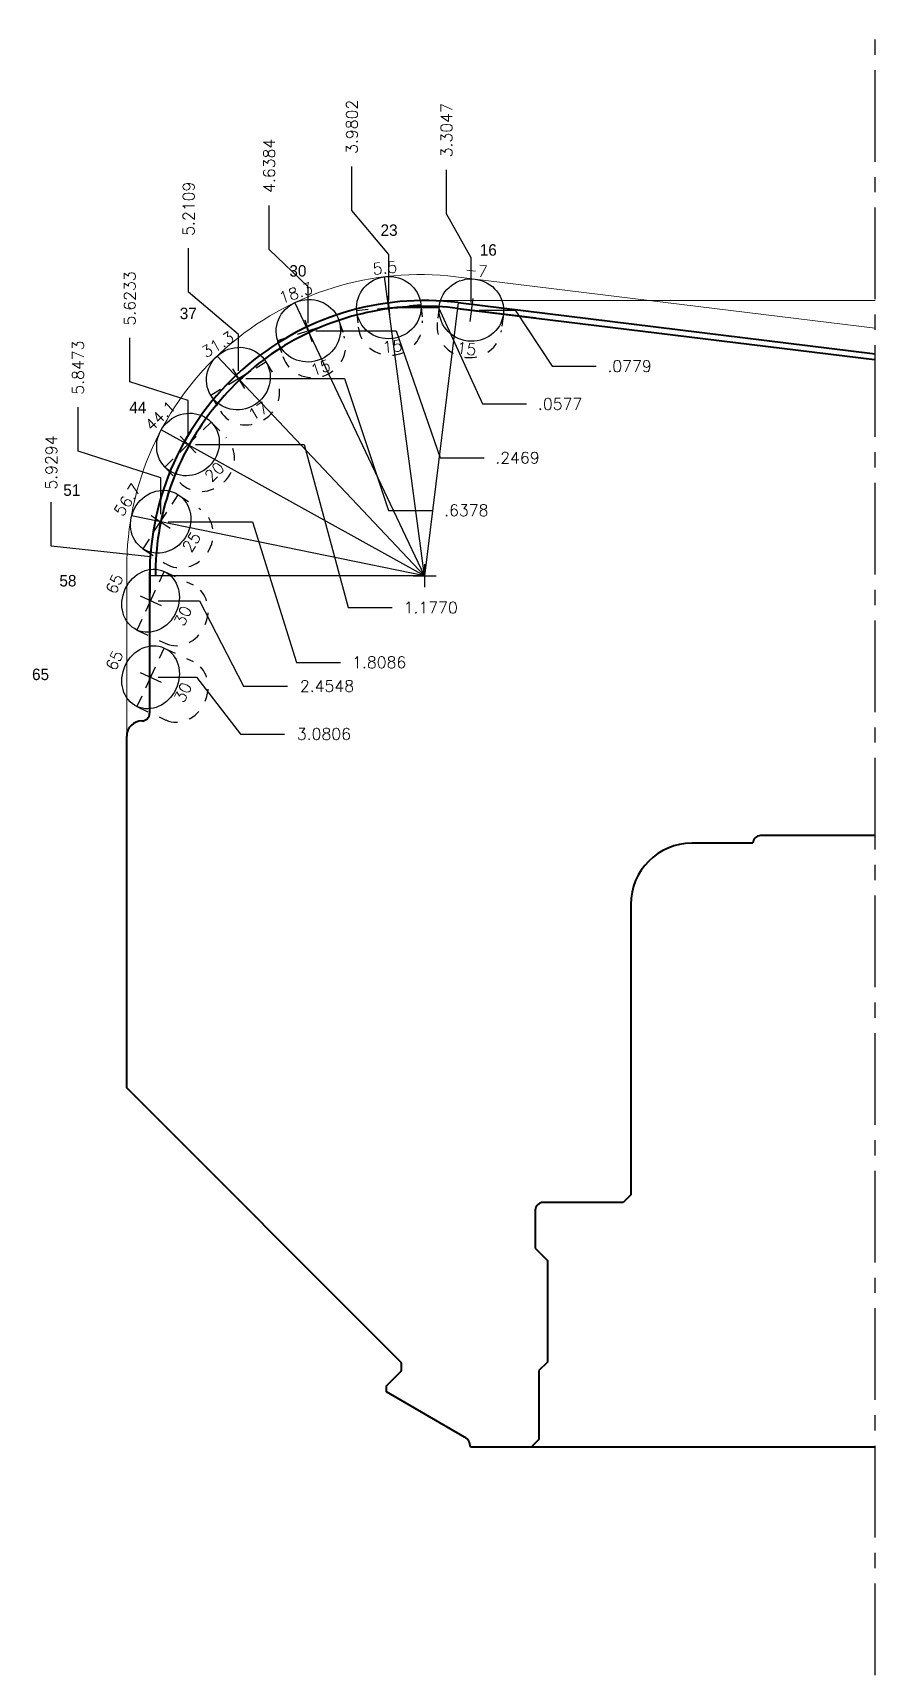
# Model space of a CAD drawing. Extents: x 34 to 204, y 6 to 38.
# Drawn here: x 148.88 to 155.78, y 15.52 to 28.95 of the extents above; entities that cross this region are included whole.
import ezdxf
from ezdxf.enums import TextEntityAlignment as Align

# ---------------------------------------------------------------- set-up
doc = ezdxf.new("R2010")
doc.units = 0
doc.header["$MEASUREMENT"] = 0
doc.header["$PDMODE"] = 35
doc.linetypes.add('CENTER2', pattern=[1.125, 0.75, -0.125, 0.125, -0.125])
doc.linetypes.add('HIDDEN2', pattern=[0.1875, 0.125, -0.0625])
doc.layers.get('0').update_dxf_attribs({"linetype": 'CONTINUOUS'})
doc.layers.get('Defpoints').update_dxf_attribs({"color": 10, "linetype": 'CONTINUOUS'})
doc.layers.add('Blade2', color=7, linetype='CONTINUOUS', true_color=0xcccc00)
doc.layers.add('CLine', color=5, linetype='CENTER2')
doc.layers.add('TEXT', color=3, linetype='CONTINUOUS')
doc.styles.add('RomanS', font='romans')
doc.dimstyles.get("Standard").update_dxf_attribs({"dimtxt": 0.094, "dimasz": 0.18, "dimexe": 0.0625, "dimexo": 0.0625, "dimgap": 0.09, "dimtad": 0, "dimtih": 1, "dimtoh": 1, "dimdec": 4, "dimzin": 4, "dimdsep": 46, "dimtxsty": 'RomanS', "dimcen": 0.09, "dimazin": 1, "dimtfac": 1, "dimtdec": 4, "dimtofl": 0, "dimtmove": 0, "dimatfit": 1, "dimfxl": 1, "dimtfill": 1, "dimtolj": 1, "dimtzin": 0, "dimarcsym": 0})

# ---------------------------------------------------------------- blocks, each defined once
blk = doc.blocks.new('CMark')
at = {"layer": 'CLine'}
for p, q in [((-0.094, 0), (0.094, 0)), ((0, 0.094), (0, -0.094))]:
    blk.add_line(p, q, dxfattribs=at)
blk = doc.blocks.new('1313@15')
for p, q in [((-0.17, 0), (-0.265, 0)), ((0.171, 0), (0.264, 0))]:
    blk.add_line(p, q)
at = {"color": 8, "linetype": 'HIDDEN2', "ltscale": 0.5}
blk.add_line((-0.265, 0), (-0.265, -0.135), dxfattribs=at)
at = {"color": 8, "linetype": 'HIDDEN2', "ltscale": 0.5, "flags": 128}
blk.add_lwpolyline([(0.264, 0), (0.264, -0.135)], dxfattribs=at)
blk.add_ellipse((0, 0), major_axis=(0.264, 0), ratio=0.965926)
at = {"color": 8, "linetype": 'HIDDEN2', "ltscale": 0.5}
blk.add_ellipse((0, -0.135), major_axis=(0.264, 0), ratio=0.965926, start_param=3.141593, end_param=6.283185, dxfattribs=at)
blk.add_blockref('CMark', (0, 0))
at = {"style": 'RomanS'}
blk.add_text('15', height=0.094, dxfattribs=at).set_placement((0, -0.318), align=Align.MIDDLE_CENTER)
blk.add_attdef('ANG', text='', height=0.094, dxfattribs=at).set_placement((0, 0.251), align=Align.BOTTOM_CENTER)
blk = doc.blocks.new('1313@17')
for p, q in [((-0.17, 0), (-0.265, 0)), ((0.171, 0), (0.264, 0))]:
    blk.add_line(p, q)
at = {"color": 8, "linetype": 'HIDDEN2', "ltscale": 0.5}
blk.add_line((-0.265, 0), (-0.265, -0.152), dxfattribs=at)
at = {"color": 8, "linetype": 'HIDDEN2', "ltscale": 0.5, "flags": 128}
blk.add_lwpolyline([(0.264, 0), (0.264, -0.152)], dxfattribs=at)
blk.add_ellipse((0, 0), major_axis=(0.264, 0), ratio=0.956305)
at = {"color": 8, "linetype": 'HIDDEN2', "ltscale": 0.5}
blk.add_ellipse((0, -0.152), major_axis=(0.264, 0), ratio=0.92388, start_param=3.141593, end_param=6.283185, dxfattribs=at)
blk.add_blockref('CMark', (0, 0))
at = {"style": 'RomanS'}
blk.add_text('17', height=0.094, dxfattribs=at).set_placement((0, -0.311), align=Align.MIDDLE_CENTER)
blk.add_attdef('ANG', text='', height=0.094, dxfattribs=at).set_placement((0, 0.251), align=Align.BOTTOM_CENTER)
blk = doc.blocks.new('1313@20')
for p, q in [((-0.17, 0), (-0.265, 0)), ((0.171, 0), (0.264, 0))]:
    blk.add_line(p, q)
at = {"color": 8, "linetype": 'HIDDEN2', "ltscale": 0.5}
blk.add_line((-0.265, 0), (-0.265, -0.178), dxfattribs=at)
at = {"color": 8, "linetype": 'HIDDEN2', "ltscale": 0.5, "flags": 128}
blk.add_lwpolyline([(0.264, 0), (0.264, -0.178)], dxfattribs=at)
blk.add_ellipse((0, 0), major_axis=(0.264, 0), ratio=0.939693)
at = {"color": 8, "linetype": 'HIDDEN2', "ltscale": 0.5}
blk.add_ellipse((0, -0.178), major_axis=(0.264, 0), ratio=0.939693, start_param=3.141593, end_param=6.283185, dxfattribs=at)
blk.add_blockref('CMark', (0, 0))
at = {"style": 'RomanS'}
blk.add_text('20', height=0.094, dxfattribs=at).set_placement((0, -0.311), align=Align.MIDDLE_CENTER)
blk.add_attdef('ANG', text='', height=0.094, dxfattribs=at).set_placement((0, 0.251), align=Align.BOTTOM_CENTER)
blk = doc.blocks.new('1313@25')
for p, q in [((-0.17, 0), (-0.265, 0)), ((0.171, 0), (0.264, 0))]:
    blk.add_line(p, q)
at = {"color": 8, "linetype": 'HIDDEN2', "ltscale": 0.5}
blk.add_line((-0.265, 0), (-0.265, -0.22), dxfattribs=at)
at = {"color": 8, "linetype": 'HIDDEN2', "ltscale": 0.5, "flags": 128}
blk.add_lwpolyline([(0.264, 0), (0.264, -0.22)], dxfattribs=at)
blk.add_ellipse((0, 0), major_axis=(0.264, 0), ratio=0.906308)
at = {"color": 8, "linetype": 'HIDDEN2', "ltscale": 0.5}
blk.add_ellipse((0, -0.22), major_axis=(0.264, 0), ratio=0.906308, start_param=3.141593, end_param=6.283185, dxfattribs=at)
blk.add_blockref('CMark', (0, 0))
at = {"style": 'RomanS'}
blk.add_text('25', height=0.094, dxfattribs=at).set_placement((0, -0.302), align=Align.MIDDLE_CENTER)
blk.add_attdef('ANG', text='', height=0.094, dxfattribs=at).set_placement((0, 0.251), align=Align.BOTTOM_CENTER)
blk = doc.blocks.new('*D312')
at = {"layer": 'Blade2', "color": 0, "lineweight": -2, "transparency": 16777216}
for p, q in [((151.495, 27.494), (151.495, 27.854)), ((151.797, 27.134), (151.495, 27.494)), ((151.797, 26.761), (151.797, 27.134))]:
    blk.add_line(p, q, dxfattribs=at)
at = {"layer": 'Defpoints', "color": 0, "transparency": 16777216}
for p in [(151.495, 27.854), (155.777, 26.757), (151.797, 26.699)]:
    blk.add_point(p, dxfattribs=at)
at = {"layer": 'Blade2', "color": 0, "transparency": 16777216, "insert": (151.495, 28.177), "char_height": 0.094, "attachment_point": 5, "rotation": 90, "style": 'RomanS', "bg_fill": 3, "box_fill_scale": 1.25, "bg_fill_color": 256, "bg_fill_true_color": 13158600, "bg_fill_transparency": 0}
blk.add_mtext('\\A1;3.9802', dxfattribs=at)
blk = doc.blocks.new('*D313')
at = {"layer": 'Blade2', "color": 0, "lineweight": -2, "transparency": 16777216}
for p, q in [((150.818, 27.173), (150.818, 27.533)), ((151.138, 26.87), (150.818, 27.173)), ((151.138, 26.572), (151.138, 26.87))]:
    blk.add_line(p, q, dxfattribs=at)
at = {"layer": 'Defpoints', "color": 0, "transparency": 16777216}
for p in [(150.818, 27.533), (155.777, 26.757), (151.138, 26.51)]:
    blk.add_point(p, dxfattribs=at)
at = {"layer": 'Blade2', "color": 0, "transparency": 16777216, "insert": (150.818, 27.858), "char_height": 0.094, "attachment_point": 5, "rotation": 90, "style": 'RomanS', "bg_fill": 3, "box_fill_scale": 1.25, "bg_fill_color": 256, "bg_fill_true_color": 13158600, "bg_fill_transparency": 0}
blk.add_mtext('\\A1;4.6384', dxfattribs=at)
blk = doc.blocks.new('*D314')
at = {"layer": 'Blade2', "color": 0, "lineweight": -2, "transparency": 16777216}
for p, q in [((150.159, 26.826), (150.159, 27.186)), ((150.566, 26.479), (150.159, 26.826)), ((150.566, 26.181), (150.566, 26.479))]:
    blk.add_line(p, q, dxfattribs=at)
at = {"layer": 'Defpoints', "color": 0, "transparency": 16777216}
for p in [(150.159, 27.186), (155.777, 26.757), (150.566, 26.119)]:
    blk.add_point(p, dxfattribs=at)
at = {"layer": 'Blade2', "color": 0, "transparency": 16777216, "insert": (150.159, 27.507), "char_height": 0.094, "attachment_point": 5, "rotation": 90, "style": 'RomanS', "bg_fill": 3, "box_fill_scale": 1.25, "bg_fill_color": 256, "bg_fill_true_color": 13158600, "bg_fill_transparency": 0}
blk.add_mtext('\\A1;5.2109', dxfattribs=at)
blk = doc.blocks.new('*D315')
at = {"layer": 'Blade2', "color": 0, "lineweight": -2, "transparency": 16777216}
for p, q in [((149.677, 26.091), (149.677, 26.451)), ((150.154, 25.94), (149.677, 26.091)), ((150.154, 25.642), (150.154, 25.94))]:
    blk.add_line(p, q, dxfattribs=at)
at = {"layer": 'Defpoints', "color": 0, "transparency": 16777216}
for p in [(155.777, 26.757), (149.677, 26.451), (150.154, 25.58)]:
    blk.add_point(p, dxfattribs=at)
at = {"layer": 'Blade2', "color": 0, "transparency": 16777216, "insert": (149.677, 26.774), "char_height": 0.094, "attachment_point": 5, "rotation": 90, "style": 'RomanS', "bg_fill": 3, "box_fill_scale": 1.25, "bg_fill_color": 256, "bg_fill_true_color": 13158600, "bg_fill_transparency": 0}
blk.add_mtext('\\A1;5.6233', dxfattribs=at)
blk = doc.blocks.new('*D316')
at = {"layer": 'Blade2', "color": 0, "lineweight": -2, "transparency": 16777216}
for p, q in [((149.254, 25.525), (149.254, 25.885)), ((149.93, 25.308), (149.254, 25.525)), ((149.93, 25.011), (149.93, 25.308))]:
    blk.add_line(p, q, dxfattribs=at)
at = {"layer": 'Defpoints', "color": 0, "transparency": 16777216}
for p in [(155.777, 26.757), (149.254, 25.885), (149.93, 24.948)]:
    blk.add_point(p, dxfattribs=at)
at = {"layer": 'Blade2', "color": 0, "transparency": 16777216, "insert": (149.254, 26.208), "char_height": 0.094, "attachment_point": 5, "rotation": 90, "style": 'RomanS', "bg_fill": 3, "box_fill_scale": 1.25, "bg_fill_color": 256, "bg_fill_true_color": 13158600, "bg_fill_transparency": 0}
blk.add_mtext('\\A1;5.8473', dxfattribs=at)
blk = doc.blocks.new('*D317')
at = {"layer": 'Blade2', "color": 0, "lineweight": -2, "transparency": 16777216}
for p, q in [((151.859, 26.699), (152.203, 26.699)), ((152.203, 26.699), (152.563, 25.911)), ((152.563, 25.911), (152.923, 25.911))]:
    blk.add_line(p, q, dxfattribs=at)
at = {"layer": 'Defpoints', "color": 0, "transparency": 16777216}
for p in [(155.777, 26.757), (151.797, 26.699), (152.923, 25.911)]:
    blk.add_point(p, dxfattribs=at)
at = {"layer": 'Blade2', "color": 0, "transparency": 16777216, "insert": (153.199, 25.911), "char_height": 0.094, "attachment_point": 5, "style": 'RomanS', "bg_fill": 3, "box_fill_scale": 1.25, "bg_fill_color": 256, "bg_fill_true_color": 13158600, "bg_fill_transparency": 0}
blk.add_mtext('\\A1;.0577', dxfattribs=at)
blk = doc.blocks.new('*D318')
at = {"layer": 'Blade2', "color": 0, "lineweight": -2, "transparency": 16777216}
for p, q in [((151.201, 26.51), (151.857, 26.51)), ((151.857, 26.51), (152.217, 25.471)), ((152.217, 25.471), (152.577, 25.471))]:
    blk.add_line(p, q, dxfattribs=at)
at = {"layer": 'Defpoints', "color": 0, "transparency": 16777216}
for p in [(155.777, 26.757), (151.138, 26.51), (152.577, 25.471)]:
    blk.add_point(p, dxfattribs=at)
at = {"layer": 'Blade2', "color": 0, "transparency": 16777216, "insert": (152.85, 25.471), "char_height": 0.094, "attachment_point": 5, "style": 'RomanS', "bg_fill": 3, "box_fill_scale": 1.25, "bg_fill_color": 256, "bg_fill_true_color": 13158600, "bg_fill_transparency": 0}
blk.add_mtext('\\A1;.2469', dxfattribs=at)
blk = doc.blocks.new('*D319')
at = {"layer": 'Blade2', "color": 0, "lineweight": -2, "transparency": 16777216}
for p, q in [((150.628, 26.119), (151.435, 26.119)), ((151.435, 26.119), (151.795, 25.041)), ((151.795, 25.041), (152.155, 25.041))]:
    blk.add_line(p, q, dxfattribs=at)
at = {"layer": 'Defpoints', "color": 0, "transparency": 16777216}
for p in [(155.777, 26.757), (150.566, 26.119), (152.155, 25.041)]:
    blk.add_point(p, dxfattribs=at)
at = {"layer": 'Blade2', "color": 0, "transparency": 16777216, "insert": (152.431, 25.041), "char_height": 0.094, "attachment_point": 5, "style": 'RomanS', "bg_fill": 3, "box_fill_scale": 1.25, "bg_fill_color": 256, "bg_fill_true_color": 13158600, "bg_fill_transparency": 0}
blk.add_mtext('\\A1;.6378', dxfattribs=at)
blk = doc.blocks.new('*D320')
at = {"layer": 'Blade2', "color": 0, "lineweight": -2, "transparency": 16777216}
for p, q in [((150.216, 25.58), (151.104, 25.58)), ((151.104, 25.58), (151.464, 24.246)), ((151.464, 24.246), (151.824, 24.246))]:
    blk.add_line(p, q, dxfattribs=at)
at = {"layer": 'Defpoints', "color": 0, "transparency": 16777216}
for p in [(155.777, 26.757), (150.154, 25.58), (151.824, 24.246)]:
    blk.add_point(p, dxfattribs=at)
at = {"layer": 'Blade2', "color": 0, "transparency": 16777216, "insert": (152.14, 24.246), "char_height": 0.094, "attachment_point": 5, "style": 'RomanS', "bg_fill": 3, "box_fill_scale": 1.25, "bg_fill_color": 256, "bg_fill_true_color": 13158600, "bg_fill_transparency": 0}
blk.add_mtext('\\A1;1.1770', dxfattribs=at)
blk = doc.blocks.new('*D321')
at = {"layer": 'Blade2', "color": 0, "lineweight": -2, "transparency": 16777216}
for p, q in [((149.992, 24.948), (150.682, 24.948)), ((150.682, 24.948), (151.042, 23.798)), ((151.042, 23.798), (151.402, 23.798))]:
    blk.add_line(p, q, dxfattribs=at)
at = {"layer": 'Defpoints', "color": 0, "transparency": 16777216}
for p in [(155.777, 26.757), (149.93, 24.948), (151.402, 23.798)]:
    blk.add_point(p, dxfattribs=at)
at = {"layer": 'Blade2', "color": 0, "transparency": 16777216, "insert": (151.718, 23.798), "char_height": 0.094, "attachment_point": 5, "style": 'RomanS', "bg_fill": 3, "box_fill_scale": 1.25, "bg_fill_color": 256, "bg_fill_true_color": 13158600, "bg_fill_transparency": 0}
blk.add_mtext('\\A1;1.8086', dxfattribs=at)
blk = doc.blocks.new('1313@30')
for p, q in [((-0.17, 0), (-0.265, 0)), ((0.171, 0), (0.264, 0))]:
    blk.add_line(p, q)
at = {"color": 8, "linetype": 'HIDDEN2', "ltscale": 0.5}
blk.add_line((-0.265, 0), (-0.265, -0.26), dxfattribs=at)
at = {"color": 8, "linetype": 'HIDDEN2', "ltscale": 0.5, "flags": 128}
blk.add_lwpolyline([(0.264, 0), (0.264, -0.26)], dxfattribs=at)
blk.add_ellipse((0, 0), major_axis=(0.264, 0), ratio=0.866025)
at = {"color": 8, "linetype": 'HIDDEN2', "ltscale": 0.5}
blk.add_ellipse((0, -0.26), major_axis=(0.264, 0), ratio=0.866025, start_param=3.141593, end_param=6.283185, dxfattribs=at)
blk.add_blockref('CMark', (0, 0))
at = {"style": 'RomanS'}
blk.add_text('30', height=0.094, dxfattribs=at).set_placement((0, -0.292), align=Align.MIDDLE_CENTER)
blk.add_attdef('ANG', text='', height=0.094, dxfattribs=at).set_placement((0, 0.251), align=Align.BOTTOM_CENTER)
blk = doc.blocks.new('*D444')
at = {"layer": 'Blade2', "color": 0, "lineweight": -2, "transparency": 16777216}
for p, q in [((149.035, 24.747), (149.035, 25.107)), ((149.848, 24.662), (149.035, 24.747)), ((149.848, 24.364), (149.848, 24.662))]:
    blk.add_line(p, q, dxfattribs=at)
at = {"layer": 'Defpoints', "color": 0, "transparency": 16777216}
for p in [(155.777, 26.757), (149.035, 25.107), (149.848, 24.302)]:
    blk.add_point(p, dxfattribs=at)
at = {"layer": 'Blade2', "color": 0, "transparency": 16777216, "insert": (149.035, 25.432), "char_height": 0.094, "attachment_point": 5, "rotation": 90, "style": 'RomanS', "bg_fill": 3, "box_fill_scale": 1.25, "bg_fill_color": 256, "bg_fill_true_color": 13158600, "bg_fill_transparency": 0}
blk.add_mtext('\\A1;5.9294', dxfattribs=at)
blk = doc.blocks.new('*D445')
at = {"layer": 'Blade2', "color": 0, "lineweight": -2, "transparency": 16777216}
for p, q in [((149.91, 24.302), (150.248, 24.302)), ((150.248, 24.302), (150.608, 23.604)), ((150.608, 23.604), (150.968, 23.604))]:
    blk.add_line(p, q, dxfattribs=at)
at = {"layer": 'Defpoints', "color": 0, "transparency": 16777216}
for p in [(155.777, 26.757), (149.848, 24.302), (150.968, 23.604)]:
    blk.add_point(p, dxfattribs=at)
at = {"layer": 'Blade2', "color": 0, "transparency": 16777216, "insert": (151.291, 23.604), "char_height": 0.094, "attachment_point": 5, "style": 'RomanS', "bg_fill": 3, "box_fill_scale": 1.25, "bg_fill_color": 256, "bg_fill_true_color": 13158600, "bg_fill_transparency": 0}
blk.add_mtext('\\A1;2.4548', dxfattribs=at)
blk = doc.blocks.new('*D446')
at = {"layer": 'Blade2', "color": 0, "lineweight": -2, "transparency": 16777216}
for p, q in [((149.91, 23.676), (150.223, 23.676)), ((150.223, 23.676), (150.583, 23.212)), ((150.583, 23.212), (150.943, 23.212))]:
    blk.add_line(p, q, dxfattribs=at)
at = {"layer": 'Defpoints', "color": 0, "transparency": 16777216}
for p in [(155.777, 26.757), (149.848, 23.676), (150.943, 23.212)]:
    blk.add_point(p, dxfattribs=at)
at = {"layer": 'Blade2', "color": 0, "transparency": 16777216, "insert": (151.266, 23.212), "char_height": 0.094, "attachment_point": 5, "style": 'RomanS', "bg_fill": 3, "box_fill_scale": 1.25, "bg_fill_color": 256, "bg_fill_true_color": 13158600, "bg_fill_transparency": 0}
blk.add_mtext('\\A1;3.0806', dxfattribs=at)
blk = doc.blocks.new('*D526')
at = {"layer": 'Blade2', "color": 0, "lineweight": -2, "transparency": 16777216}
for p, q in [((152.269, 27.466), (152.269, 27.826)), ((152.472, 27.106), (152.269, 27.466)), ((152.472, 26.741), (152.472, 27.106))]:
    blk.add_line(p, q, dxfattribs=at)
at = {"layer": 'Defpoints', "color": 0, "transparency": 16777216}
for p in [(152.269, 27.826), (155.777, 26.757), (152.472, 26.679)]:
    blk.add_point(p, dxfattribs=at)
at = {"layer": 'Blade2', "color": 0, "transparency": 16777216, "insert": (152.269, 28.149), "char_height": 0.094, "attachment_point": 5, "rotation": 90, "style": 'RomanS', "bg_fill": 3, "box_fill_scale": 1.25, "bg_fill_color": 256, "bg_fill_true_color": 13158600, "bg_fill_transparency": 0}
blk.add_mtext('\\A1;3.3047', dxfattribs=at)
blk = doc.blocks.new('*D527')
at = {"layer": 'Blade2', "color": 0, "lineweight": -2, "transparency": 16777216}
for p, q in [((152.535, 26.679), (152.832, 26.679)), ((152.832, 26.679), (153.133, 26.22)), ((153.133, 26.22), (153.493, 26.22))]:
    blk.add_line(p, q, dxfattribs=at)
at = {"layer": 'Defpoints', "color": 0, "transparency": 16777216}
for p in [(155.777, 26.757), (152.472, 26.679), (153.493, 26.22)]:
    blk.add_point(p, dxfattribs=at)
at = {"layer": 'Blade2', "color": 0, "transparency": 16777216, "insert": (153.767, 26.22), "char_height": 0.094, "attachment_point": 5, "style": 'RomanS', "bg_fill": 3, "box_fill_scale": 1.25, "bg_fill_color": 256, "bg_fill_true_color": 13158600, "bg_fill_transparency": 0}
blk.add_mtext('\\A1;.0779', dxfattribs=at)

msp = doc.modelspace()

# ---------------------------------------------------------------- linework, layer by layer
at = {"lineweight": 18}
msp.add_line((155.77691, 26.75668), (152.08941, 26.75668), dxfattribs=at)
at = {"lineweight": 25}
for p, q in [((152.36362, 26.7399), (152.08941, 24.50668)), ((152.08941, 24.50668), (149.83941, 24.50668))]:
    msp.add_line(p, q, dxfattribs=at)
at = {"lineweight": 40}
for p, q in [((152.36362, 26.7399), (155.77691, 26.3208)), ((152.35783, 26.69276), (152.36651, 26.69169)), ((152.35783, 26.69276), (155.77112, 26.27366)), ((152.36651, 26.69169), (152.99659, 26.61433)), ((149.83941, 24.50668), (149.83941, 23.38168)), ((149.65191, 20.31918), (149.65191, 23.19418)), ((154.77691, 22.31918), (154.27691, 22.31918)), ((155.77691, 22.38168), (154.83941, 22.38168)), ((153.77691, 21.81918), (153.77691, 19.44418)), ((151.89276, 18.07833), (149.65191, 20.31918)), ((153.71441, 19.38168), (153.05816, 19.38168)), ((153.77691, 19.44418), (153.71441, 19.38168)), ((152.99566, 19.31918), (152.99566, 19.00668)), ((152.99566, 19.00668), (153.09456, 18.90778)), ((153.09456, 18.90778), (153.09456, 18.07683)), ((151.77691, 17.88168), (151.89276, 17.99752)), ((151.90191, 18.01962), (151.90191, 18.05623)), ((153.09456, 18.07683), (153.02441, 18.00668)), ((153.02441, 18.00668), (153.02441, 17.44418)), ((151.77691, 17.83273), (151.77691, 17.88168)), ((152.41754, 17.46287), (151.77691, 17.83273)), ((152.96191, 17.38168), (152.46441, 17.38168)), ((153.02441, 17.44418), (152.96191, 17.38168)), ((155.77691, 17.38168), (152.96191, 17.38168))]:
    msp.add_line(p, q, dxfattribs=at)
at = {"lineweight": 30}
for p, q in [((152.04241, 24.50668), (152.13641, 24.50668)), ((152.08941, 24.55368), (152.08941, 24.45968))]:
    msp.add_line(p, q, dxfattribs=at)
at = {"lineweight": 18, "flags": 128}
msp.add_lwpolyline([(149.65191, 22.8398), (149.65191, 24.5697, -0.45046715), (152.3444, 26.95181), (155.77691, 26.53035)], format="xyb", dxfattribs=at)
at = {"lineweight": 40}
for centre, radius, start, end in [((152.08941, 24.50668), 2.25, 83, 180), ((152.08941, 24.50668), 2.2025, 100.039898, 117.953575), ((152.08941, 24.50668), 2.2025, 83, 100.039898), ((152.08941, 24.50668), 2.2025, 117.953575, 135.949889), ((152.08941, 24.50668), 2.2025, 135.949889, 153.510256), ((152.08941, 24.50668), 2.2025, 153.510256, 170.938148), ((152.08941, 24.50668), 2.2025, 170.938148, 180), ((149.77691, 23.38168), 0.0625, 270, 360), ((149.77691, 23.19418), 0.125, 90, 180), ((154.27691, 21.81918), 0.5, 90, 180), ((154.83941, 22.31918), 0.0625, 90, 180), ((153.05816, 19.31918), 0.0625, 90, 180), ((151.87066, 18.05623), 0.03125, 0, 45), ((151.87066, 18.01962), 0.03125, 315, 0), ((152.37066, 17.38168), 0.09375, 0, 60)]:
    msp.add_arc(centre, radius, start, end, dxfattribs=at)
at = {"layer": 'Blade2'}
for q in [(151.76286, 26.95223), (151.02887, 26.74073), (150.39193, 26.30304), (149.93513, 25.70073), (149.69026, 24.99704)]:
    msp.add_line((152.08941, 24.50668), q, dxfattribs=at)
at = {"layer": 'CLine'}
msp.add_line((155.77691, 15.51651), (155.77691, 28.94554), dxfattribs=at)

# ---------------------------------------------------------------- block references
at = {"layer": 'Blade2'}
for name, p, rotation, values in [('1313@15', (151.79668, 26.69898), 5.499999999999998, {'ANG': '5.5'}), ('1313@15', (151.13849, 26.50982), 18.3, {'ANG': '18.3'}), ('1313@17', (150.56598, 26.11885), 31.3, {'ANG': '31.3'}), ('1313@20', (150.1536, 25.57964), 44.10000000000001, {'ANG': '44.1'}), ('1313@25', (149.92959, 24.94812), 56.7, {'ANG': '56.7'})]:
    msp.add_blockref(name, p, dxfattribs=dict(at, rotation=rotation)).add_auto_attribs(values)
at = {"layer": 'TEXT'}
msp.add_blockref('CMark', (152.08941, 24.50668), dxfattribs=at)

# ---------------------------------------------------------------- texts
at = {"layer": 'Blade2'}
msp.add_text('65', height=0.09375, dxfattribs=at).set_placement((148.87742, 23.65299))

# ---------------------------------------------------------------- next in the draw order: dimensions: what is measured, and where the dimension line sits
dim = msp.add_ordinate_dim(feature_location=(151.79668, 26.69898), offset=(-0.30207, 1.15481), dtype=1, origin=(155.77691, 26.75668), dimstyle='Standard', dxfattribs=at)
dim.commit()
dim.dimension.update_dxf_attribs({"geometry": '*D312', "text_midpoint": (151.49461, 28.17656)})

# ---------------------------------------------------------------- next in the draw order: dimensions: what is measured, and where the dimension line sits
dim = msp.add_ordinate_dim(feature_location=(151.13849, 26.50982), offset=(-0.32022, 1.02293), dtype=1, origin=(155.77691, 26.75668), dimstyle='Standard', dxfattribs=at)
dim.commit()
dim.dimension.update_dxf_attribs({"geometry": '*D313', "text_midpoint": (150.81827, 27.85774)})

# ---------------------------------------------------------------- next in the draw order: dimensions: what is measured, and where the dimension line sits
dim = msp.add_ordinate_dim(feature_location=(150.56598, 26.11885), offset=(-0.40713, 1.0675), dtype=1, origin=(155.77691, 26.75668), dimstyle='Standard', dxfattribs=at)
dim.commit()
dim.dimension.update_dxf_attribs({"geometry": '*D314', "text_midpoint": (150.15884, 27.50687)})

# ---------------------------------------------------------------- next in the draw order: texts
msp.add_text('23', height=0.09375, dxfattribs=at).set_placement((151.72943, 27.2854))

# ---------------------------------------------------------------- next in the draw order: dimensions: what is measured, and where the dimension line sits
dim = msp.add_ordinate_dim(feature_location=(150.1536, 25.57964), offset=(-0.47665, 0.87166), dtype=1, origin=(155.77691, 26.75668), dimstyle='Standard', dxfattribs=at)
dim.commit()
dim.dimension.update_dxf_attribs({"geometry": '*D315', "text_midpoint": (149.67695, 26.77407)})

# ---------------------------------------------------------------- next in the draw order: texts
msp.add_text('30', height=0.09375, dxfattribs=at).set_placement((150.98323, 26.95239))

# ---------------------------------------------------------------- next in the draw order: dimensions: what is measured, and where the dimension line sits
dim = msp.add_ordinate_dim(feature_location=(149.92959, 24.94812), offset=(-0.67535, 0.93712), dtype=1, origin=(155.77691, 26.75668), dimstyle='Standard', dxfattribs=at)
dim.commit()
dim.dimension.update_dxf_attribs({"geometry": '*D316', "text_midpoint": (149.25424, 26.208)})

# ---------------------------------------------------------------- next in the draw order: dimensions: what is measured, and where the dimension line sits
dim = msp.add_ordinate_dim(feature_location=(151.79668, 26.69898), offset=(1.12669, -0.78839), dtype=0, origin=(155.77691, 26.75668), dimstyle='Standard', dxfattribs=at)
dim.commit()
dim.dimension.update_dxf_attribs({"geometry": '*D317', "text_midpoint": (153.19913, 25.91059)})

# ---------------------------------------------------------------- next in the draw order: dimensions: what is measured, and where the dimension line sits
dim = msp.add_ordinate_dim(feature_location=(151.13849, 26.50982), offset=(1.43826, -1.03856), dtype=0, origin=(155.77691, 26.75668), dimstyle='Standard', dxfattribs=at)
dim.commit()
dim.dimension.update_dxf_attribs({"geometry": '*D318', "text_midpoint": (152.85027, 25.47125)})

# ---------------------------------------------------------------- next in the draw order: dimensions: what is measured, and where the dimension line sits
dim = msp.add_ordinate_dim(feature_location=(150.56598, 26.11885), offset=(1.58906, -1.07771), dtype=0, origin=(155.77691, 26.75668), dimstyle='Standard', dxfattribs=at)
dim.commit()
dim.dimension.update_dxf_attribs({"geometry": '*D319', "text_midpoint": (152.4308, 25.04114)})

# ---------------------------------------------------------------- next in the draw order: dimensions: what is measured, and where the dimension line sits
dim = msp.add_ordinate_dim(feature_location=(150.1536, 25.57964), offset=(1.67072, -1.33346), dtype=0, origin=(155.77691, 26.75668), dimstyle='Standard', dxfattribs=at)
dim.commit()
dim.dimension.update_dxf_attribs({"geometry": '*D320', "text_midpoint": (152.14037, 24.24619)})

# ---------------------------------------------------------------- next in the draw order: dimensions: what is measured, and where the dimension line sits
dim = msp.add_ordinate_dim(feature_location=(149.92959, 24.94812), offset=(1.47202, -1.14972), dtype=0, origin=(155.77691, 26.75668), dimstyle='Standard', dxfattribs=at)
dim.commit()
dim.dimension.update_dxf_attribs({"geometry": '*D321', "text_midpoint": (151.71766, 23.7984)})

# ---------------------------------------------------------------- next in the draw order: block references
at = {"layer": 'Blade2', "rotation": 65}
for p in [(149.84751, 24.30185), (149.84751, 23.67606)]:
    msp.add_blockref('1313@30', p, dxfattribs=at).add_auto_attribs({'ANG': '65'})

# ---------------------------------------------------------------- next in the draw order: dimensions: what is measured, and where the dimension line sits
at = {"layer": 'Blade2'}
dim = msp.add_ordinate_dim(feature_location=(149.84751, 24.30185), offset=(-0.81299, 0.8047), dtype=1, origin=(155.77691, 26.75668), dimstyle='Standard', dxfattribs=at)
dim.commit()
dim.dimension.update_dxf_attribs({"geometry": '*D444', "text_midpoint": (149.03452, 25.43155)})

# ---------------------------------------------------------------- next in the draw order: texts
for s, p in [('51', (149.1328, 25.1594)), ('58', (149.10129, 24.41862))]:
    msp.add_text(s, height=0.09375, dxfattribs=at).set_placement(p)

# ---------------------------------------------------------------- next in the draw order: dimensions: what is measured, and where the dimension line sits
dim = msp.add_ordinate_dim(feature_location=(149.84751, 24.30185), offset=(1.12086, -0.69751), dtype=0, origin=(155.77691, 26.75668), dimstyle='Standard', dxfattribs=at)
dim.commit()
dim.dimension.update_dxf_attribs({"geometry": '*D445', "text_midpoint": (151.29114, 23.60434)})

# ---------------------------------------------------------------- next in the draw order: dimensions: what is measured, and where the dimension line sits
dim = msp.add_ordinate_dim(feature_location=(149.84751, 23.67606), offset=(1.0958, -0.46406), dtype=0, origin=(155.77691, 26.75668), dimstyle='Standard', dxfattribs=at)
dim.commit()
dim.dimension.update_dxf_attribs({"geometry": '*D446', "text_midpoint": (151.26608, 23.212)})

# ---------------------------------------------------------------- next in the draw order: block references
at = {"layer": 'Blade2', "rotation": 353}
msp.add_blockref('1313@15', (152.47219, 26.67874), dxfattribs=at).add_auto_attribs({'ANG': '-7'})

# ---------------------------------------------------------------- next in the draw order: texts
at = {"layer": 'Blade2'}
for s, p in [('37', (150.08632, 26.6045)), ('44', (149.6734, 25.83555))]:
    msp.add_text(s, height=0.09375, dxfattribs=at).set_placement(p)

# ---------------------------------------------------------------- next in the draw order: dimensions: what is measured, and where the dimension line sits
dim = msp.add_ordinate_dim(feature_location=(152.47219, 26.67874), offset=(-0.20299, 1.14764), dtype=1, origin=(155.77691, 26.75668), dimstyle='Standard', dxfattribs=at)
dim.commit()
dim.dimension.update_dxf_attribs({"geometry": '*D526', "text_midpoint": (152.26921, 28.14915)})

# ---------------------------------------------------------------- next in the draw order: texts
msp.add_text('16', height=0.09375, dxfattribs=at).set_placement((152.54124, 27.12341))

# ---------------------------------------------------------------- next in the draw order: dimensions: what is measured, and where the dimension line sits
dim = msp.add_ordinate_dim(feature_location=(152.47219, 26.67874), offset=(1.02093, -0.45837), dtype=0, origin=(155.77691, 26.75668), dimstyle='Standard', dxfattribs=at)
dim.commit()
dim.dimension.update_dxf_attribs({"geometry": '*D527', "text_midpoint": (153.76665, 26.22036)})

doc.saveas('drawing.dxf')
